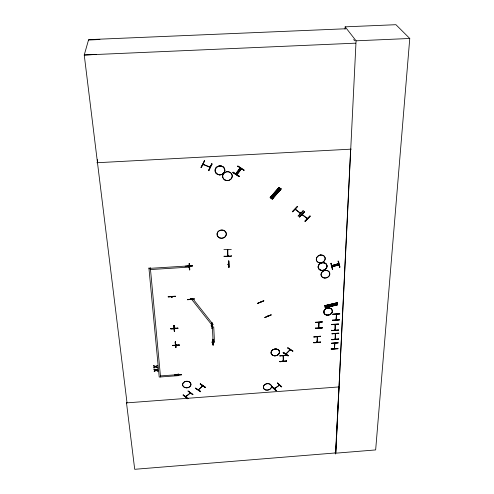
<?xml version="1.0" encoding="UTF-8"?>
<svg xmlns="http://www.w3.org/2000/svg" width="494" height="494" viewBox="0 0 494 494"><rect width="100%" height="100%" fill="white"/><g stroke="black" fill="none" stroke-linecap="round" stroke-linejoin="round"><path stroke-width="0.74" d="M260.739 302.137L260.931 302.396L260.616 302.26M279.937 356.051L279.931 355.729L286.65 355.266L279.894 355.804M156.005 366.511L157.364 365.708M157.364 365.943L157.32 365.294M153.881 367.413L153.918 368.055L155.641 367.011L157.537 367.536M157.537 367.764L157.493 367.098M156.345 370.043L157.697 369.475L157.66 368.827M154.227 370.932L154.264 371.574L155.981 370.537L157.87 371.056M157.87 371.29L157.833 370.624M283.093 360.354L283.155 361.238M283.105 356.31C283.754 355.032 282.79 356.977 283.476 356.285M283.13 361.163L283.148 355.89M283.383 361.219L283.42 360.632L283.124 360.75M153.881 367.641L155.258 366.591M154.227 371.167L155.604 370.117M153.696 365.554L155.622 366.326M154.048 369.086L155.968 369.852M286.606 361.275L279.925 361.738L286.606 361.287L286.557 360.762M155.258 366.82L153.739 365.992M155.604 370.352L154.091 369.524M231.309 249.377L223.924 249.655M160.531 376.959L150.343 267.859M274.905 388.093L274.256 388.655M274.88 388.475L274.763 387.963M150.065 268.347L189.344 265.865L189.424 267.093L150.182 269.582L150.071 268.038M160.433 375.915L178.538 374.594L178.618 375.638L159.21 377.058L148.91 267.952M278.869 385.264L279.443 385.184L274.306 388.617M320.378 341.867L320.427 342.391L313.702 342.861L313.653 342.342M313.869 337.007L313.875 336.686L320.637 336.223L313.869 337.007L320.618 336.426M324.904 305.687L325.021 306.255L337.322 303.335L337.204 302.711L324.885 305.638L325.274 307.589L337.569 304.712L325.268 307.564M322.125 327.522L322.181 328.053L315.382 328.522L315.333 327.997M315.561 322.533L315.561 322.205L322.397 321.742L322.384 322.063L315.561 322.533L322.378 321.952M325.194 307.144L337.488 304.242L337.612 304.891L325.318 307.768L325.182 307.107L337.488 304.31M325.268 307.521L337.538 304.508L325.243 307.385M316.963 342.336L317.216 341.7L317.197 342.317M317.129 336.778L317.111 337.396L317.401 336.772M316.938 342.262L317.364 336.822L317.197 342.262M318.679 327.985L318.698 327.355L318.951 327.849M319.149 322.798C318.247 323.379 319.248 321.415 319.112 322.804M318.914 327.967L319.093 322.292M331.56 330.696L331.505 330.165M331.807 324.737L331.814 324.404L338.612 323.947L338.594 324.262L331.746 324.496M337.834 348.319L337.89 348.844L331.227 349.314L331.178 348.801M331.48 343.213L338.18 342.75L331.486 343.225M332.085 333.938L332.091 333.611L338.841 333.154L332.024 333.703M332.9 314.462L332.907 314.128L339.755 313.678L339.742 313.993L332.839 314.227M345.065 29.152L345.164 26.837L395.935 24.7L409.761 38.476L375.656 449.929L335.778 453.177L350.641 149.176M335.37 324.996L335 325.083L335.086 324.509M335.08 324.564L335.105 330.122M335.074 330.078L335.321 324.49M334.981 343.781L334.642 343.904L334.673 343.379M334.648 343.805L334.994 343.342L334.654 343.342L334.432 348.678M335.389 338.656L335.056 339.267L335.265 338.371M336.321 314.598L336.5 314.277L335.914 319.958L335.901 319.464L336.247 319.334L336.186 319.958M336.204 314.24L336.118 314.82L336.451 314.74M334.932 343.342L334.463 348.789M335.34 333.709L335.278 334.315L335.605 333.709M338.316 330.214L331.554 330.665L338.316 330.22L338.26 329.696M335.778 453.177L356.069 40.811L345.164 26.837M295.795 209.505L295.066 209.295L300.494 213.519M299.815 212.821L300.451 213.538L299.994 212.636M301.995 214.587L302.773 214.878L302.062 214.081M307.089 218.194C306.082 218.644 308.484 218.861 306.996 218.113M172.048 297.264L171.659 297.351L171.684 296.74M174.592 328.288L175.24 328.473L174.462 328.522M176.117 345.942L175.778 346.066L175.771 345.454M279.931 355.946L286.637 355.464M178.377 374.829L178.291 373.958M188.764 266.247L188.739 266.884L189.128 266.797M337.55 304.594L337.186 302.76M227.697 256.096L227.925 255.367L227.95 256.077M288.088 355.89L283.025 352.704L288.076 355.939L288.268 355.464M288.317 355.692L283.216 352.259L288.243 355.519M283.457 361.102L283.445 355.908M171.653 296.869L172.017 296.845M171.684 297.289L172.011 297.264M174.092 327.874L174.468 327.788L174.536 328.522M189.085 266.846L188.764 266.816M176.074 345.985L175.771 345.967M332.888 314.375L339.736 313.888M331.801 324.651L338.594 324.157M190.82 298.716L191.172 298.586L191.209 299.222M191.178 298.697L190.925 299.259M190.882 299.136L191.203 299.117M178.001 374.378L178.346 374.353M178.365 374.767C178.044 373.47 178.044 375.953 178.056 373.97M332.073 333.851L338.822 333.357M316.907 341.842L317.247 341.817M331.462 343.447L338.155 342.953M335.031 265.056C336.315 266.34 334.765 263.938 335.235 265.611M336.247 319.896L336.476 314.233M335.611 334.253L335.29 334.259M227.648 255.472L227.635 255.132M227.981 255.941L227.654 255.96M239.115 176.593L232.865 172.56L239.096 176.642L239.318 176.136M239.312 176.309L233.082 172.085M276.103 390.766L271.996 387.012L276.103 390.779L276.337 390.34M276.331 390.569L272.188 386.672M238.034 171.313C239.022 172.77 239.077 169.856 238.12 171.455M195.71 387.981L195.476 388.438L200.441 391.73M318.815 322.428L318.655 327.911M307.552 218.595L302.309 214.47M334.778 329.257L334.815 330.078M335.296 333.827L335.062 339.162M335.352 339.187L335.605 333.808M334.413 348.301L334.401 347.906M183.255 394.749L183.002 395.194L187.689 398.744L187.942 398.3M289.583 349.795L289.904 350.141L290.318 349.69M202.602 385.771L198.322 389.951M332.326 269.224L332.69 269.15L331.147 263.265L330.764 263.351L332.301 269.261L332.623 269.113M331.073 263.253L332.616 269.137M239.053 171.35L238.355 170.899M185.577 396.583L190.27 392.897M186.207 396.108L186.17 396.466M204.51 160.785L201.367 167.651L200.972 167.491L204.559 160.791M201.002 167.485L204.522 160.902L204.207 160.791M203.207 164.187L202.997 164.496L209.999 167.293L209.295 167.071L209.573 166.762M203.8 164.304L203.676 164.78L202.911 164.428M208.517 170.529L211.747 163.872L212.142 164.033L208.913 170.689L208.493 170.356M208.913 170.683L208.61 170.547L211.722 163.699M189.585 266.581L190.4 266.532L189.647 266.846M190.394 266.785L190.381 266.278M175.222 328.504L175.222 327.997M175.747 344.707L176.5 344.633L176.395 344.923M176.519 344.886L176.512 344.38M228.722 264.321L227.956 264.413M211.951 325.972L211.241 326.028L211.16 325.515M175.895 347.585L175.58 347.615L175.197 341.978L175.605 347.609M175.858 347.591L175.5 341.78L175.957 347.615L175.574 347.64M286.31 353.76L286.316 353.371M174.302 331.301L173.888 325.527L174.271 331.332L174.654 331.085M174.604 331.104L174.24 325.311L174.66 331.307M189.721 269.792L189.356 263.475L189.77 269.841L189.4 269.835M202.151 386.185L202.54 385.771M202.145 386.104L202.731 385.956L198.409 389.877M232.865 172.585L233.119 172.258L239.355 176.315M237.725 166.317L237.972 165.978L244.227 170.078L243.968 170.405L237.688 166.145M235.57 173.839L240.164 167.898M241.165 168.417L236.669 174.549M236.935 174.734L241.51 168.775L236.904 174.697M190.301 266.519L189.739 266.538M280.833 188.819L271.922 198.81L271.663 198.625L280.536 188.603L281.043 188.899L272.046 198.903L281.049 188.936L272.33 199.107L281.043 188.899L278.999 187.467L270.156 197.532L270.798 197.989L279.678 187.961L279.376 187.739M279.011 187.479L279.382 187.751L270.496 197.773L279.53 187.819L270.508 197.785M270.792 197.989L279.647 187.948M272.342 199.107L272.04 198.891L280.963 188.912M228.061 264.395L228.716 264.105M175.765 344.905L176.451 344.664M211.815 325.719L211.265 325.984L211.963 325.744M211.994 341.873L212.031 342.348L212.791 342.101M190.381 393.138L185.843 396.781M297.647 206.492L292.553 211.772M297.709 206.56L297.4 206.325L292.306 211.605L292.609 211.84L297.61 206.362M299.889 213.056L300.235 212.902M303.069 210.617L303.433 211.037L298.327 216.261L298.036 216.051L303.112 210.66M299.481 217.045L304.576 211.809M304.637 211.877L304.335 211.642L299.241 216.885L299.543 217.119L304.539 211.673M309.948 215.89L304.922 221.287L305.218 221.516L310.306 216.304L310.01 216.076M287.94 347.751L292.998 350.999L292.751 351.253L287.699 348.017L287.946 347.77M290.095 349.629L285.711 354.031M286.032 354.087L290.281 349.764M244.005 170.325L237.787 166.212M268.106 316.135L267.902 315.58M200.212 384.147L200.453 383.9L205.405 387.284L205.158 387.512L200.194 383.912M200.422 391.779L200.657 391.322M227.481 249.773C226.937 250.946 228.549 249.865 227.512 249.748L227.691 256.028M171.974 297.332L171.931 296.721M187.689 398.744L187.905 398.343M192.944 394.508L188.047 391.094L192.691 394.743L192.956 394.527L187.998 390.933M191.166 299.179L191.135 298.635M289.972 350.129L289.694 350.03M268.088 316.111L267.785 316.203M271.978 387.061L272.219 386.629M277.362 383.208L277.647 382.992L281.759 386.746L281.475 386.944L277.319 382.98M274.448 388.747L279.443 385.184M286.137 353.543L286.137 353.259M189.999 393.434L190.029 393.385M155.622 366.554L157.32 365.523M155.962 370.086L157.66 369.061M292.806 351.16L287.699 348.017M335.716 265.476L335.543 264.821M185.911 396.324L186.232 396.435M200.268 384.06L205.195 387.438M205.387 387.277L200.434 383.912M279.054 385.493L278.727 385.135M257.325 303.39L263.864 300.834L257.399 303.538M257.38 303.483L263.815 300.618M264.803 317.5L271.255 314.974L264.796 317.512L271.144 314.641M295.239 209.116L295.838 209.493L295.505 209.734M307.373 218.774L302.081 214.705M277.4 383.14L281.518 386.876M331.746 265.562L338.686 263.555M331.931 266.34L338.865 264.346M339.02 264.846L332.079 266.84L339.026 264.877M339.644 267.1L339.996 267.044L339.539 266.964M228.568 264.364L227.987 264.364M212.655 342.336L212.105 342.342M337.217 302.828L324.891 305.607M337.279 303.088L324.959 306.008L337.291 303.193M335.71 452.936L134.708 469.3L126.507 402.888L338.958 386.932L335.494 454.048L335.099 452.566M126.513 402.937L127.026 402.894L84.239 55.019L88.611 39.644L345.355 28.782M337.908 348.542L331.227 349.005L337.884 348.523M322.181 327.757L315.382 328.201L322.181 327.794M315.382 328.522L322.181 328.047M212.655 339.162L213.056 339.359M175.166 342.009L175.555 341.984M212.093 342.151L212.642 342.083M175.833 344.898L176.463 344.861M172.412 345.584L179.353 345.133M179.359 345.22L179.341 344.905L172.394 345.362L172.418 345.676L179.347 344.973M212.939 344.793L213.297 344.973L212.889 344.781M148.904 268.261L150.337 268.174M173.857 325.558L174.246 325.534M174.444 327.849L174.166 328.374L174.129 327.868M211.259 325.787L211.889 325.744M170.801 328.387L170.831 328.924L177.865 328.467M170.831 328.918L177.865 328.479L177.834 327.936M212.068 328.498L212.476 328.695L212.229 322.915L211.821 322.73M168.201 296.863L175.401 296.425M175.407 296.511L175.382 296.178L168.176 296.61L168.201 296.95L175.401 296.277M194.63 299.086L187.485 299.802L187.467 299.469L194.611 298.821M185.219 266.359L192.555 265.939M185.225 266.451L192.561 266.025L192.543 265.673L185.213 266.217M189.066 266.359L188.794 266.692M227.981 264.148L228.561 264.08M189.659 266.575L190.326 266.538M228.778 267.155L229.21 267.334L229.031 261.023L228.599 260.851M224.165 256.596L231.495 256.232L231.451 255.676M285.933 354.099L286.156 353.587M96.873 162.742L351.222 149.145M96.355 54.408L84.239 55.019L355.705 43.163M88.494 40.057L99.924 39.495M356.069 40.811L409.761 38.476M185.972 396.318L186.04 395.984M211.87 322.749L212.148 328.677M212.729 339.341L213.007 344.973M213.025 339.335L213.297 344.979M272.04 198.891L270.125 197.501L279.129 187.492L270.249 197.557M203.547 164.724L203.652 164.125M209.555 166.799L209.413 167.102M176.012 345.442L176.049 345.781M156.345 370.272L157.827 370.852M156.005 366.746L157.493 367.326M203.102 164.23L210.185 167.096M212.142 164.027L211.809 163.872M295.381 209.172L300.679 213.297M270.422 197.717L279.277 187.677M190.894 299.179L190.888 298.654M334.747 348.276L334.629 347.887M227.802 249.797L227.944 256.009M200.669 391.557L195.686 388.185L200.626 391.372M271.144 196.513L273.071 197.896M275.905 191.135L277.832 192.53M275.004 192.154L276.93 193.549M278.208 188.523L280.135 189.924M277.609 189.208L279.53 190.604M276.702 190.227L278.628 191.623M187.948 398.535L183.231 394.953L187.887 398.559M272.213 386.827L276.387 390.575M310.047 216.082L304.854 221.096M211.883 322.897L212.087 328.72M353.692 39.545L354.624 40.736M338.026 261.067L338.489 261.153L339.996 267.05M338.693 263.673L331.758 265.661M339.397 319.513L339.458 320.05L332.641 320.507L332.592 319.989M302.606 214.507L302.773 214.878M338.495 338.81L338.551 339.341L331.838 339.804L331.783 339.285M339.699 267.112L338.155 261.215L339.613 267.161M331.801 265.778L338.748 263.808M279.882 361.244L279.925 361.719M326.139 305.348L326.515 307.225M235.86 173.888L240.467 167.966L235.817 173.876M331.493 304.094L331.863 305.977M332.746 303.804L333.11 305.687M335.105 303.248L335.463 305.131M333.851 303.538L334.216 305.422M335.939 303.05L336.297 304.934M228.827 267.168L228.666 260.999M224.128 256.096L224.165 256.639M153.696 365.782L153.739 366.227M154.042 369.321L154.085 369.759M224.153 256.287L231.482 255.941M171.684 296.801L171.727 297.351M189.35 263.339L189.004 263.549L189.369 269.866M189.023 266.297L189.06 266.865M212.673 339.384L212.914 345.003M331.56 330.437L338.322 329.961M181.607 374.39L181.631 374.921L174.857 375.378L174.827 374.847M97.367 159.655L97.485 162.705M228.623 261.054L228.808 267.359M319.674 255.132A4.502 3.822 -18.7 0 1 320.828 254.929M192.777 298.604L191.61 299.271L212.031 325.2L213.18 324.558L192.777 298.604M337.254 302.964L324.947 305.885L337.26 302.989M286.594 360.966L279.919 361.454L286.594 360.966M214.482 342.114L213.136 342.206L212.377 327.047L213.735 326.954L214.482 342.114M338.563 339.032L331.832 339.489L338.551 339.045M320.439 342.089L313.702 342.546L320.427 342.101M339.471 319.729L332.641 320.186L339.458 319.748M181.613 374.6L174.833 375.082L181.613 374.6M177.84 328.146L170.807 328.609L177.84 328.146M319.476 262.796A4.514 3.829 -18.7 0 0 325.089 257.695A4.514 3.829 -18.7 0 0 317.71 256.398A4.514 3.829 -18.7 0 0 319.476 262.796M319.439 262.734A4.539 3.853 -18.7 0 0 325.083 257.596A4.539 3.853 -18.7 0 0 317.661 256.3A4.539 3.853 -18.7 0 0 319.439 262.734M321.304 270.379A4.483 3.785 -18.5 0 0 326.886 265.327A4.514 3.81 -18.5 0 0 319.538 264.043A4.514 3.81 -18.5 0 0 321.298 270.403A4.514 3.81 -18.5 0 0 326.911 265.321A4.483 3.785 -18.5 0 0 319.556 264.062A4.483 3.785 -18.5 0 0 321.304 270.379M321.267 270.317A4.514 3.81 -18.5 0 0 326.88 265.235A4.514 3.81 -18.5 0 0 319.507 263.957A4.514 3.81 -18.5 0 0 321.267 270.317M324.15 277.992A4.458 3.742 -18.3 0 0 329.702 272.991A4.458 3.742 -18.3 0 0 322.421 271.743A4.458 3.742 -18.3 0 0 324.15 277.992A4.483 3.761 -18.3 0 0 329.696 272.892A4.483 3.761 -18.3 0 0 322.378 271.638A4.483 3.761 -18.3 0 0 324.113 277.924M326.849 315.172A4.329 3.532 -16.9 0 0 332.258 310.417A4.329 3.532 -16.9 0 0 325.188 309.275A4.329 3.532 -16.9 0 0 326.849 315.172M326.812 315.092A4.353 3.557 -16.9 0 0 332.246 310.312A4.353 3.557 -16.9 0 0 325.138 309.164A4.353 3.557 -16.9 0 0 326.812 315.092A4.353 3.557 -16.9 0 0 332.252 310.318A4.353 3.557 -16.9 0 0 325.138 309.17A4.353 3.557 -16.9 0 0 326.812 315.098M219.515 237.861A4.644 4.094 -7.5 0 0 226.326 233.915A4.644 4.094 -7.5 0 0 219.25 230.772A4.644 4.094 -7.5 0 0 219.515 237.861M219.484 237.793A4.668 4.119 -7.5 0 0 226.338 233.823A4.668 4.119 -7.5 0 0 219.225 230.661A4.668 4.119 -7.5 0 0 219.484 237.793M217.693 174.419A4.854 4.477 -8.1 0 0 224.819 170.164A4.878 4.502 -8.1 0 0 217.397 166.645A4.878 4.502 -8.1 0 0 217.681 174.438A4.878 4.502 -8.1 0 0 224.844 170.164A4.854 4.477 -8.1 0 0 217.416 166.663A4.854 4.477 -8.1 0 0 217.693 174.419M217.669 174.357A4.878 4.502 -8.1 0 0 224.832 170.084A4.878 4.502 -8.1 0 0 217.385 166.564A4.878 4.502 -8.1 0 0 217.669 174.357M225.147 180.149A4.829 4.434 -9.6 0 0 232.248 175.932A4.829 4.434 -9.6 0 0 224.906 172.468A4.829 4.434 -9.6 0 0 225.147 180.149M225.122 180.094A4.854 4.458 -9.6 0 0 232.266 175.845A4.854 4.458 -9.6 0 0 224.881 172.363A4.854 4.458 -9.6 0 0 225.122 180.094M273.188 355.538A4.218 3.378 -11.4 0 0 279.474 352.154A4.242 3.402 -11.4 0 0 273.182 349.629A4.242 3.402 -11.4 0 0 273.176 355.557A4.242 3.402 -11.4 0 0 279.499 352.154A4.218 3.378 -11.4 0 0 273.194 349.641A4.218 3.378 -11.4 0 0 273.188 355.538M273.157 355.458A4.242 3.402 -11.4 0 0 279.474 352.055A4.242 3.402 -11.4 0 0 273.163 349.53A4.242 3.402 -11.4 0 0 273.157 355.458M184.904 387.586A4.18 3.285 -4.3 0 0 190.956 384.295A4.18 3.285 -4.3 0 0 184.503 381.905A4.18 3.285 -4.3 0 0 184.904 387.586M184.886 387.494A4.205 3.304 -4.3 0 0 190.974 384.184A4.205 3.304 -4.3 0 0 184.49 381.782A4.205 3.304 -4.3 0 0 184.886 387.494M265.395 389.871A4.106 3.205 -10.3 0 0 271.502 386.629A4.106 3.205 -10.3 0 0 265.371 384.283A4.106 3.205 -10.3 0 0 265.395 389.871M265.364 389.778A4.131 3.23 -10.3 0 0 271.509 386.518A4.131 3.23 -10.3 0 0 265.34 384.159A4.131 3.23 -10.3 0 0 265.364 389.778"/></g></svg>
